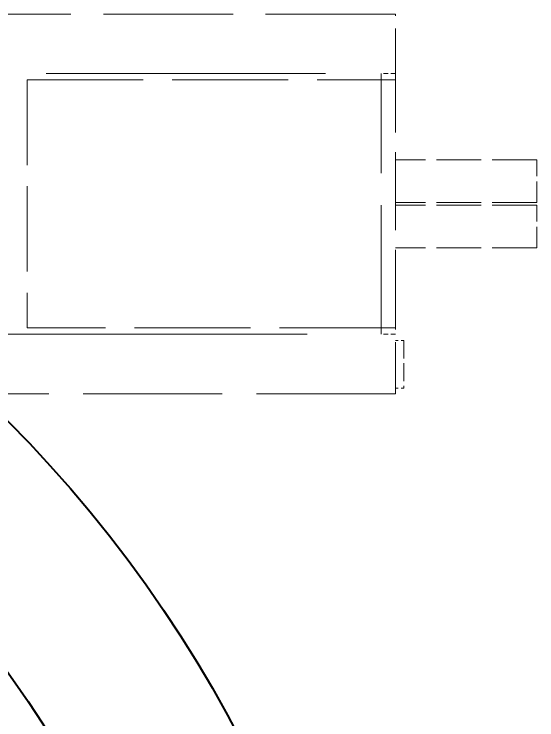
# Model space of a CAD drawing. Header units: millimetres. Extents: x 0 to 5945, y 0 to 4205.
# Drawn here: x 2688.03 to 2706.49, y 1956.09 to 1981.01 of the extents above; entities that cross this region are included whole.
import ezdxf

# ---------------------------------------------------------------- set-up
doc = ezdxf.new("R2010")
doc.units = ezdxf.units.MM
doc.header["$LTSCALE"] = 5
doc.linetypes.add('DASHED', pattern=[0.2067, 0.1654, -0.0413])
doc.layers.add('가려진 것(ISO)', color=2, linetype='DASHED', lineweight=18)
doc.layers.add('가시적인 것(ISO)', color=3, linetype='Continuous', lineweight=40)

msp = doc.modelspace()

# ---------------------------------------------------------------- linework, layer by layer
at = {"layer": '가려진 것(ISO)', "ltscale": 5.543494}
msp.add_line((2701.4931, 1981.0118), (2686.9407, 1981.0118), dxfattribs=at)
at = {"layer": '가려진 것(ISO)', "ltscale": 2.191636}
for p, q in [((2701.4931, 1978.6895), (2701.4931, 1981.0118)), ((2701.4931, 1967.6118), (2701.4931, 1969.934))]:
    msp.add_line(p, q, dxfattribs=at)
at = {"layer": '가려진 것(ISO)', "ltscale": 11.94001}
msp.add_line((2639.7931, 1978.9118), (2701.4931, 1978.9118), dxfattribs=at)
at = {"layer": '가려진 것(ISO)', "ltscale": 5.504978}
msp.add_line((2700.9931, 1969.7118), (2700.9931, 1978.9118), dxfattribs=at)
at = {"layer": '가려진 것(ISO)', "ltscale": 0.19037}
for p, q in [((2701.4931, 1978.9118), (2700.9931, 1978.9118)), ((2701.4931, 1969.7118), (2700.9931, 1969.7118))]:
    msp.add_line(p, q, dxfattribs=at)
at = {"layer": '가려진 것(ISO)', "ltscale": 3.634694}
msp.add_line((2688.4931, 1978.6895), (2688.4931, 1969.934), dxfattribs=at)
at = {"layer": '가려진 것(ISO)', "ltscale": 4.952111}
for p, q in [((2688.4931, 1978.6895), (2701.4931, 1978.6895)), ((2701.4931, 1969.934), (2688.4931, 1969.934))]:
    msp.add_line(p, q, dxfattribs=at)
at = {"layer": '가려진 것(ISO)', "ltscale": 3.335226}
msp.add_line((2701.4931, 1969.934), (2701.4931, 1978.6895), dxfattribs=at)
at = {"layer": '가려진 것(ISO)', "ltscale": 1.904597}
for p, q in [((2706.4931, 1975.8618), (2701.4931, 1975.8618)), ((2706.4931, 1974.3618), (2701.4931, 1974.3618)), ((2706.4931, 1974.2618), (2701.4931, 1974.2618)), ((2706.4931, 1972.7618), (2701.4931, 1972.7618))]:
    msp.add_line(p, q, dxfattribs=at)
at = {"layer": '가려진 것(ISO)', "ltscale": 0.897467}
for p, q in [((2706.4931, 1974.3618), (2706.4931, 1975.8618)), ((2706.4931, 1972.7618), (2706.4931, 1974.2618))]:
    msp.add_line(p, q, dxfattribs=at)
at = {"layer": '가려진 것(ISO)', "ltscale": 15.070711}
msp.add_line((2670.3419, 1969.7118), (2701.4931, 1969.7118), dxfattribs=at)
at = {"layer": '가려진 것(ISO)', "ltscale": 0.114182}
for p, q in [((2701.7931, 1969.4912), (2701.4931, 1969.4912)), ((2701.7931, 1967.8048), (2701.4931, 1967.8048))]:
    msp.add_line(p, q, dxfattribs=at)
at = {"layer": '가려진 것(ISO)', "ltscale": 0.775516}
msp.add_line((2701.7931, 1969.4912), (2701.7931, 1967.8048), dxfattribs=at)
at = {"layer": '가려진 것(ISO)', "ltscale": 5.924434}
msp.add_line((2701.4931, 1967.6118), (2685.9407, 1967.6118), dxfattribs=at)
at = {"layer": '가시적인 것(ISO)'}
for radius in [45, 39.2265]:
    msp.add_circle((2655.9931, 1934.8118), radius, dxfattribs=at)

doc.saveas('drawing.dxf')
